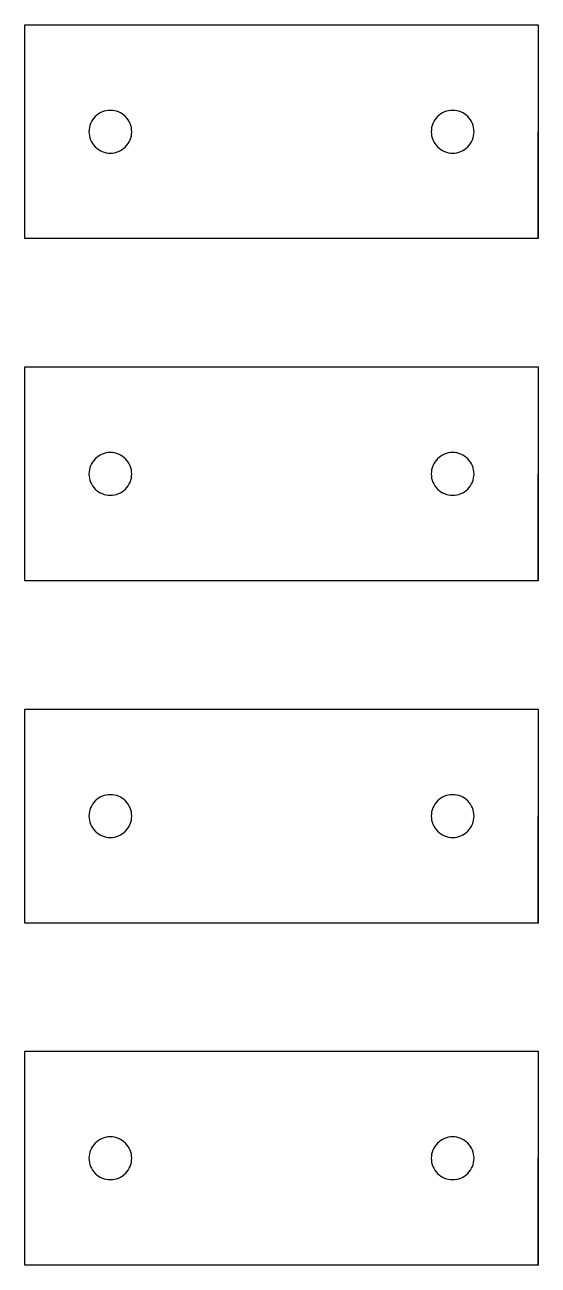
# Model space of a CAD drawing. Extents: x 1.02 to 2.52, y 0.75 to 4.37.
import ezdxf

# ---------------------------------------------------------------- set-up
doc = ezdxf.new("R2010")
doc.units = 0
doc.layers.add('LAYER_1', color=18, linetype='CONTINUOUS')

msp = doc.modelspace()

# ---------------------------------------------------------------- linework, layer by layer
at = {"layer": 'LAYER_1'}
for points in [[(2.5224, 3.7455), (1.0224, 3.7455), (1.0224, 4.3705), (2.5224, 4.3705)], [(2.5224, 3.7455), (1.0224, 3.7455), (1.0224, 4.3705), (2.5224, 4.3705)], [(2.5224, 2.7455), (1.0224, 2.7455), (1.0224, 3.3705), (2.5224, 3.3705)], [(2.5224, 2.7455), (1.0224, 2.7455), (1.0224, 3.3705), (2.5224, 3.3705)], [(2.5224, 1.7455), (1.0224, 1.7455), (1.0224, 2.3705), (2.5224, 2.3705)], [(2.5224, 1.7455), (1.0224, 1.7455), (1.0224, 2.3705), (2.5224, 2.3705)], [(2.5224, 0.7455), (1.0224, 0.7455), (1.0224, 1.3705), (2.5224, 1.3705)], [(2.5224, 0.7455), (1.0224, 0.7455), (1.0224, 1.3705), (2.5224, 1.3705)]]:
    msp.add_lwpolyline(points, close=True, dxfattribs=at)
for points in [[(1.2099, 4.058, 0.414214), (1.2724, 3.9955, 0.414214), (1.3349, 4.058, 0.414214), (1.2724, 4.1205, 0.414214)], [(1.2099, 4.058, 0.414214), (1.2724, 3.9955, 0.414214), (1.3349, 4.058, 0.414214), (1.2724, 4.1205, 0.414214)], [(2.2099, 4.058, 0.414214), (2.2724, 3.9955, 0.414214), (2.3349, 4.058, 0.414214), (2.2724, 4.1205, 0.414214)], [(2.2099, 4.058, 0.414214), (2.2724, 3.9955, 0.414214), (2.3349, 4.058, 0.414214), (2.2724, 4.1205, 0.414214)], [(1.2099, 3.058, 0.414214), (1.2724, 2.9955, 0.414214), (1.3349, 3.058, 0.414214), (1.2724, 3.1205, 0.414214)], [(1.2099, 3.058, 0.414214), (1.2724, 2.9955, 0.414214), (1.3349, 3.058, 0.414214), (1.2724, 3.1205, 0.414214)], [(2.2099, 3.058, 0.414214), (2.2724, 2.9955, 0.414214), (2.3349, 3.058, 0.414214), (2.2724, 3.1205, 0.414214)], [(2.2099, 3.058, 0.414214), (2.2724, 2.9955, 0.414214), (2.3349, 3.058, 0.414214), (2.2724, 3.1205, 0.414214)], [(1.2099, 2.058, 0.414214), (1.2724, 1.9955, 0.414214), (1.3349, 2.058, 0.414214), (1.2724, 2.1205, 0.414214)], [(1.2099, 2.058, 0.414214), (1.2724, 1.9955, 0.414214), (1.3349, 2.058, 0.414214), (1.2724, 2.1205, 0.414214)], [(2.2099, 2.058, 0.414214), (2.2724, 1.9955, 0.414214), (2.3349, 2.058, 0.414214), (2.2724, 2.1205, 0.414214)], [(2.2099, 2.058, 0.414214), (2.2724, 1.9955, 0.414214), (2.3349, 2.058, 0.414214), (2.2724, 2.1205, 0.414214)], [(1.2099, 1.058, 0.414214), (1.2724, 0.9955, 0.414214), (1.3349, 1.058, 0.414214), (1.2724, 1.1205, 0.414214)], [(1.2099, 1.058, 0.414214), (1.2724, 0.9955, 0.414214), (1.3349, 1.058, 0.414214), (1.2724, 1.1205, 0.414214)], [(2.2099, 1.058, 0.414214), (2.2724, 0.9955, 0.414214), (2.3349, 1.058, 0.414214), (2.2724, 1.1205, 0.414214)], [(2.2099, 1.058, 0.414214), (2.2724, 0.9955, 0.414214), (2.3349, 1.058, 0.414214), (2.2724, 1.1205, 0.414214)]]:
    msp.add_lwpolyline(points, format="xyb", close=True, dxfattribs=at)
for points in [[(2.5224, 3.7455), (2.5224, 4.058)], [(2.5224, 3.7455), (2.5224, 4.058)], [(2.5224, 2.7455), (2.5224, 3.058)], [(2.5224, 2.7455), (2.5224, 3.058)], [(2.5224, 1.7455), (2.5224, 2.058)], [(2.5224, 1.7455), (2.5224, 2.058)], [(2.5224, 0.7455), (2.5224, 1.058)], [(2.5224, 0.7455), (2.5224, 1.058)]]:
    msp.add_lwpolyline(points, dxfattribs=at)

doc.saveas('drawing.dxf')
